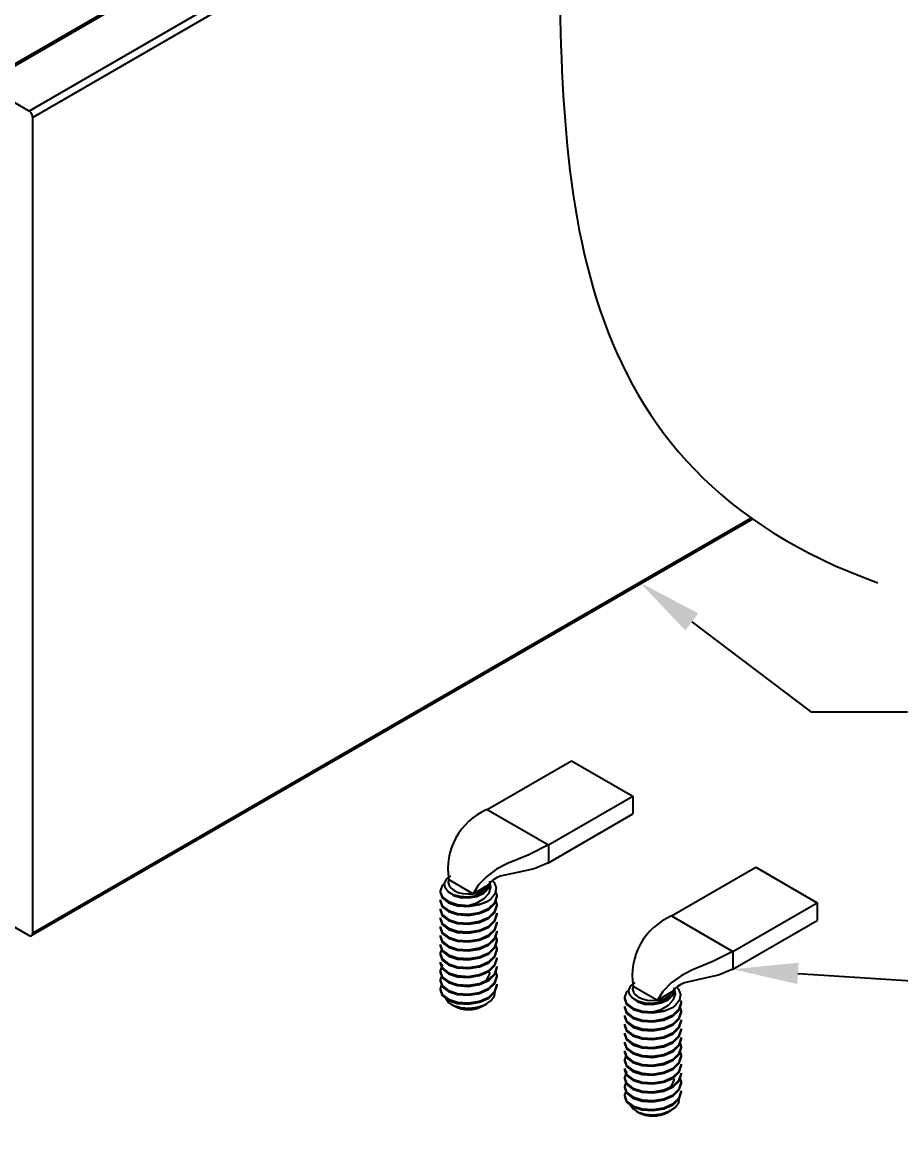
# Model space of a CAD drawing. Extents: x 0 to 12.5, y -13.7 to 0.
# Drawn here: x 7.321 to 9.846, y -8.799 to -5.598 of the extents above; entities that cross this region are included whole.
import ezdxf
from ezdxf import colors
from ezdxf.entities.mleader import LeaderData, LeaderLine
from ezdxf.math import Vec2, Vec3

# ---------------------------------------------------------------- set-up
doc = ezdxf.new("R2010")
doc.units = 0
doc.header["$LTSCALE"] = 0.5
doc.header["$MEASUREMENT"] = 0
for name, color, linetype in [('Dimension', 10, 'CONTINUOUS'), ('FAB DWG', 221, 'CONTINUOUS'), ('Hardware', 242, 'CONTINUOUS'), ('Housing', 150, 'CONTINUOUS')]:
    doc.layers.add(name, color=color, linetype=linetype)
doc.styles.add('LSAD_Standard', font='arial.ttf')

msp = doc.modelspace()

# ---------------------------------------------------------------- linework, layer by layer
at = {"layer": 'Dimension', "transparency": 16777216}
msp.add_open_spline([(8.221, -3.5684), (8.8601, -4.0882), (8.8654, -5.4851), (8.8707, -6.8819), (9.7801, -7.2074)], degree=3, knots=[0.24279, 0.24279, 0.24279, 0.24279, 1, 2, 2, 2, 2], dxfattribs=at)
at = {"layer": 'Hardware', "linetype": 'Continuous', "transparency": 16777216}
for p, q in [((8.6569, -7.8588), (8.8993, -7.7189)), ((8.8993, -7.7189), (9.076, -7.8209)), ((8.8336, -7.9608), (9.076, -7.8209)), ((9.076, -7.8209), (9.076, -7.8719)), ((8.6569, -7.8588), (8.8336, -7.9608)), ((8.8336, -8.0118), (9.076, -7.8719)), ((8.8336, -7.9608), (8.8336, -8.0118)), ((9.1869, -8.1648), (9.4293, -8.0248)), ((9.4293, -8.0248), (9.606, -8.1268)), ((8.5468, -8.0604), (8.6168, -8.1009)), ((8.522, -8.0934), (8.522, -8.0966)), ((8.6168, -8.1009), (8.661, -8.0754)), ((8.522, -8.1189), (8.522, -8.1221)), ((8.6859, -8.1093), (8.6859, -8.1061)), ((9.3636, -8.2668), (9.606, -8.1268)), ((9.606, -8.1268), (9.606, -8.1778)), ((8.522, -8.1444), (8.522, -8.1476)), ((8.6859, -8.1348), (8.6859, -8.1317)), ((8.6859, -8.1603), (8.6859, -8.1572)), ((8.522, -8.1699), (8.522, -8.1731)), ((8.522, -8.1954), (8.522, -8.1986)), ((8.6859, -8.1858), (8.6859, -8.1827)), ((9.1869, -8.1648), (9.3636, -8.2668)), ((9.3636, -8.3178), (9.606, -8.1778)), ((8.522, -8.2209), (8.522, -8.2241)), ((8.6859, -8.2113), (8.6859, -8.2082)), ((8.522, -8.2464), (8.522, -8.2496)), ((8.6859, -8.2368), (8.6859, -8.2337)), ((8.6859, -8.2623), (8.6859, -8.2592)), ((8.522, -8.2719), (8.522, -8.2751)), ((8.6859, -8.2878), (8.6859, -8.2847)), ((9.3636, -8.2668), (9.3636, -8.3178)), ((8.522, -8.2974), (8.522, -8.3006)), ((8.522, -8.3229), (8.522, -8.3261)), ((8.6859, -8.3133), (8.6859, -8.3102)), ((8.522, -8.3484), (8.522, -8.3516)), ((8.6859, -8.3389), (8.6859, -8.3357)), ((8.6859, -8.3644), (8.6859, -8.3612)), ((9.0768, -8.3664), (9.1468, -8.4068)), ((9.1468, -8.4068), (9.191, -8.3813)), ((8.555, -8.419), (8.5625, -8.4233)), ((8.6453, -8.4233), (8.6563, -8.4169)), ((9.052, -8.3994), (9.052, -8.4026)), ((9.2159, -8.4153), (9.2159, -8.4121)), ((9.052, -8.4249), (9.052, -8.4281)), ((9.052, -8.4504), (9.052, -8.4536)), ((9.2159, -8.4408), (9.2159, -8.4376)), ((9.052, -8.4759), (9.052, -8.4791)), ((9.2159, -8.4663), (9.2159, -8.4631)), ((9.052, -8.5014), (9.052, -8.5046)), ((9.2159, -8.4918), (9.2159, -8.4886)), ((9.2159, -8.5173), (9.2159, -8.5141)), ((9.052, -8.5269), (9.052, -8.5301)), ((9.2159, -8.5428), (9.2159, -8.5396)), ((9.052, -8.5524), (9.052, -8.5556)), ((9.052, -8.5779), (9.052, -8.5811)), ((9.2159, -8.5683), (9.2159, -8.5651)), ((9.052, -8.6034), (9.052, -8.6066)), ((9.2159, -8.5938), (9.2159, -8.5906)), ((9.052, -8.6289), (9.052, -8.6321)), ((9.2159, -8.6193), (9.2159, -8.6161)), ((9.2159, -8.6448), (9.2159, -8.6416)), ((9.052, -8.6544), (9.052, -8.6576)), ((9.2159, -8.6703), (9.2159, -8.6671)), ((9.085, -8.725), (9.0925, -8.7293)), ((9.1753, -8.7293), (9.1863, -8.7229))]:
    msp.add_line(p, q, dxfattribs=at)
at = {"layer": 'Hardware', "linetype": 'Continuous', "transparency": 16777216, "flags": 128}
for points in [[(8.8336, -7.9608), (8.7775, -7.9891), (8.7156, -8.0145), (8.6846, -8.0308), (8.6561, -8.0513), (8.6326, -8.0756), (8.6168, -8.1009)], [(8.8336, -8.0118), (8.7922, -8.0292), (8.7444, -8.0396), (8.695, -8.0509), (8.6838, -8.0557), (8.6741, -8.0619), (8.6663, -8.0687), (8.661, -8.0754)], [(8.6538, -8.0914), (8.6398, -8.1009), (8.6215, -8.1075), (8.6005, -8.1104), (8.5794, -8.1091), (8.56, -8.1039), (8.5452, -8.0952), (8.5362, -8.084), (8.5346, -8.0716), (8.5406, -8.0595), (8.5531, -8.0496)], [(8.5468, -8.0604), (8.5454, -8.0689), (8.5477, -8.0773), (8.5535, -8.0851), (8.5625, -8.0918), (8.5741, -8.097), (8.5876, -8.1004), (8.6022, -8.1017), (8.6168, -8.1009)], [(8.6039, -8.1343), (8.6278, -8.1271), (8.6487, -8.115), (8.6631, -8.0992), (8.6683, -8.0822), (8.6648, -8.0649)], [(8.6723, -8.0635), (8.6776, -8.0688), (8.6833, -8.0844), (8.6803, -8.1003), (8.6687, -8.1153), (8.6618, -8.1205)], [(8.5346, -8.0719), (8.5282, -8.0769), (8.522, -8.0934), (8.5282, -8.1099), (8.546, -8.1237), (8.5725, -8.1323), (8.6039, -8.1343)], [(8.522, -8.1189), (8.5282, -8.1354), (8.546, -8.1492), (8.5725, -8.1578), (8.6039, -8.1598), (8.6353, -8.1546), (8.6618, -8.1428), (8.6796, -8.1258), (8.6859, -8.1061), (8.6817, -8.0931)], [(8.522, -8.0966), (8.5282, -8.1131), (8.546, -8.1269), (8.5725, -8.1355), (8.6039, -8.1375), (8.6353, -8.1323), (8.6618, -8.1205)], [(8.5493, -8.0977), (8.5603, -8.1058), (8.5803, -8.1119), (8.6039, -8.1131), (8.6275, -8.1088), (8.6475, -8.0994), (8.6609, -8.0863), (8.6656, -8.0711)], [(8.522, -8.1221), (8.5282, -8.1386), (8.546, -8.1524), (8.5725, -8.161), (8.6039, -8.163), (8.6353, -8.1578), (8.6618, -8.146), (8.6796, -8.129), (8.6859, -8.1093)], [(8.522, -8.1444), (8.5282, -8.1609), (8.546, -8.1747), (8.5725, -8.1833), (8.6039, -8.1853), (8.6353, -8.1801), (8.6618, -8.1683), (8.6796, -8.1513), (8.6859, -8.1317), (8.6823, -8.1205)], [(8.522, -8.1476), (8.5282, -8.1641), (8.546, -8.1779), (8.5725, -8.1865), (8.6039, -8.1885), (8.6353, -8.1833), (8.6618, -8.1715), (8.6796, -8.1545), (8.6859, -8.1348)], [(8.522, -8.1699), (8.5282, -8.1864), (8.546, -8.2002), (8.5725, -8.2088), (8.6039, -8.2108), (8.6353, -8.2056), (8.6618, -8.1938), (8.6796, -8.1769), (8.6859, -8.1572)], [(8.522, -8.1731), (8.5282, -8.1896), (8.546, -8.2034), (8.5725, -8.212), (8.6039, -8.214), (8.6353, -8.2088), (8.6618, -8.197), (8.6796, -8.18), (8.6859, -8.1603)], [(8.522, -8.1954), (8.5282, -8.2119), (8.546, -8.2257), (8.5725, -8.2343), (8.6039, -8.2363), (8.6353, -8.2311), (8.6618, -8.2193), (8.6796, -8.2024), (8.6859, -8.1827)], [(8.522, -8.1986), (8.5282, -8.2151), (8.546, -8.2289), (8.5725, -8.2375), (8.6039, -8.2395), (8.6353, -8.2343), (8.6618, -8.2225), (8.6796, -8.2055), (8.6859, -8.1858)], [(8.522, -8.2209), (8.5282, -8.2374), (8.546, -8.2512), (8.5725, -8.2598), (8.6039, -8.2618), (8.6353, -8.2566), (8.6618, -8.2448), (8.6796, -8.2279), (8.6859, -8.2082)], [(8.522, -8.2241), (8.5282, -8.2406), (8.546, -8.2544), (8.5725, -8.263), (8.6039, -8.265), (8.6353, -8.2598), (8.6618, -8.248), (8.6796, -8.231), (8.6859, -8.2113)], [(8.522, -8.2464), (8.5282, -8.2629), (8.546, -8.2767), (8.5725, -8.2853), (8.6039, -8.2873), (8.6353, -8.2821), (8.6618, -8.2703), (8.6796, -8.2534), (8.6859, -8.2337), (8.6823, -8.2225)], [(8.522, -8.2496), (8.5282, -8.2661), (8.546, -8.2799), (8.5725, -8.2885), (8.6039, -8.2905), (8.6353, -8.2853), (8.6618, -8.2735), (8.6796, -8.2565), (8.6859, -8.2368)], [(8.5262, -8.2608), (8.522, -8.2719), (8.5282, -8.2884), (8.546, -8.3022), (8.5725, -8.3108), (8.6039, -8.3128), (8.6353, -8.3076), (8.6618, -8.2958), (8.6796, -8.2789), (8.6859, -8.2592), (8.6823, -8.248)], [(8.522, -8.2751), (8.5282, -8.2916), (8.546, -8.3054), (8.5725, -8.314), (8.6039, -8.316), (8.6353, -8.3108), (8.6618, -8.299), (8.6796, -8.282), (8.6859, -8.2623)], [(8.522, -8.2974), (8.5282, -8.3139), (8.546, -8.3277), (8.5725, -8.3363), (8.6039, -8.3383), (8.6353, -8.3332), (8.6618, -8.3213), (8.6796, -8.3044), (8.6859, -8.2847)], [(8.522, -8.3006), (8.5282, -8.3171), (8.546, -8.3309), (8.5725, -8.3395), (8.6039, -8.3415), (8.6353, -8.3363), (8.6618, -8.3245), (8.6796, -8.3075), (8.6859, -8.2878)], [(9.3636, -8.2668), (9.3076, -8.2951), (9.2456, -8.3204), (9.2146, -8.3368), (9.1861, -8.3573), (9.1626, -8.3816), (9.1468, -8.4068)], [(8.5296, -8.3053), (8.5282, -8.3064), (8.522, -8.3229), (8.5282, -8.3394), (8.546, -8.3532), (8.5725, -8.3618), (8.6039, -8.3638), (8.6353, -8.3587), (8.6618, -8.3468), (8.6796, -8.3299), (8.6859, -8.3102), (8.6859, -8.3102)], [(8.522, -8.3261), (8.5282, -8.3426), (8.546, -8.3564), (8.5725, -8.365), (8.6039, -8.367), (8.6353, -8.3618), (8.6618, -8.35), (8.6796, -8.333), (8.6859, -8.3133)], [(9.3636, -8.3178), (9.3222, -8.3351), (9.2744, -8.3455), (9.225, -8.3568), (9.2138, -8.3617), (9.2041, -8.3679), (9.1963, -8.3747), (9.191, -8.3813)], [(8.5262, -8.3373), (8.522, -8.3484), (8.5282, -8.3649), (8.546, -8.3787), (8.5725, -8.3873), (8.6039, -8.3893), (8.6353, -8.3842), (8.6618, -8.3723), (8.6796, -8.3554), (8.6859, -8.3357), (8.6823, -8.3245)], [(8.522, -8.3516), (8.5282, -8.3681), (8.546, -8.3819), (8.5725, -8.3905), (8.6039, -8.3925), (8.6353, -8.3873), (8.6618, -8.3755), (8.6796, -8.3585), (8.6859, -8.3389)], [(8.5262, -8.3628), (8.522, -8.3739), (8.5282, -8.3904), (8.546, -8.4042), (8.5725, -8.4128), (8.6039, -8.4148), (8.6353, -8.4097), (8.6618, -8.3978), (8.6796, -8.3809), (8.6859, -8.3612)], [(8.522, -8.3771), (8.5282, -8.3936), (8.546, -8.4074), (8.5725, -8.416), (8.6039, -8.418), (8.6353, -8.4128), (8.6618, -8.401), (8.6796, -8.3841), (8.6859, -8.3644)], [(8.5382, -8.4014), (8.5383, -8.4018), (8.5467, -8.4132), (8.5618, -8.4223), (8.5819, -8.4282), (8.6053, -8.4299), (8.6288, -8.4272), (8.6507, -8.4198), (8.6677, -8.4088), (8.6783, -8.3947), (8.6804, -8.3815)], [(9.0646, -8.3779), (9.0582, -8.3829), (9.052, -8.3994), (9.0582, -8.4159), (9.076, -8.4296), (9.1026, -8.4383), (9.1339, -8.4403)], [(9.1838, -8.3973), (9.1698, -8.4069), (9.1515, -8.4135), (9.1305, -8.4163), (9.1094, -8.4151), (9.09, -8.4098), (9.0752, -8.4012), (9.0662, -8.39), (9.0646, -8.3776), (9.0706, -8.3655), (9.0831, -8.3556)], [(9.0768, -8.3664), (9.0754, -8.3749), (9.0777, -8.3833), (9.0835, -8.391), (9.0925, -8.3978), (9.1042, -8.403), (9.1177, -8.4063), (9.1322, -8.4076), (9.1468, -8.4068)], [(9.0794, -8.4036), (9.0903, -8.4118), (9.1103, -8.4179), (9.1339, -8.419), (9.1575, -8.4147), (9.1775, -8.4054), (9.1909, -8.3923), (9.1956, -8.3771)], [(9.1339, -8.4403), (9.1578, -8.4331), (9.1787, -8.421), (9.1931, -8.4051), (9.1984, -8.3881), (9.1948, -8.3708)], [(9.2024, -8.3694), (9.2077, -8.3747), (9.2133, -8.3904), (9.2104, -8.4063), (9.1987, -8.4213), (9.1919, -8.4264)], [(9.052, -8.4026), (9.0582, -8.4191), (9.076, -8.4328), (9.1026, -8.4415), (9.1339, -8.4435), (9.1653, -8.4383), (9.1919, -8.4264)], [(9.052, -8.4249), (9.0582, -8.4414), (9.076, -8.4551), (9.1026, -8.4638), (9.1339, -8.4658), (9.1653, -8.4606), (9.1919, -8.4488), (9.2096, -8.4318), (9.2159, -8.4121), (9.2145, -8.4077)], [(9.052, -8.4281), (9.0582, -8.4446), (9.076, -8.4583), (9.1026, -8.467), (9.1339, -8.469), (9.1653, -8.4638), (9.1919, -8.4519), (9.2096, -8.435), (9.2159, -8.4153)], [(9.052, -8.4504), (9.0582, -8.4669), (9.076, -8.4806), (9.1026, -8.4893), (9.1339, -8.4913), (9.1653, -8.4861), (9.1919, -8.4743), (9.2096, -8.4573), (9.2159, -8.4376), (9.2123, -8.4265)], [(9.052, -8.4536), (9.0582, -8.4701), (9.076, -8.4838), (9.1026, -8.4925), (9.1339, -8.4945), (9.1653, -8.4893), (9.1919, -8.4774), (9.2096, -8.4605), (9.2159, -8.4408)], [(9.052, -8.4759), (9.0582, -8.4924), (9.076, -8.5061), (9.1026, -8.5148), (9.1339, -8.5168), (9.1653, -8.5116), (9.1919, -8.4998), (9.2096, -8.4828), (9.2159, -8.4631)], [(9.052, -8.4791), (9.0582, -8.4956), (9.076, -8.5093), (9.1026, -8.518), (9.1339, -8.52), (9.1653, -8.5148), (9.1919, -8.503), (9.2096, -8.486), (9.2159, -8.4663)], [(9.052, -8.5014), (9.0582, -8.5179), (9.076, -8.5316), (9.1026, -8.5403), (9.1339, -8.5423), (9.1653, -8.5371), (9.1919, -8.5253), (9.2096, -8.5083), (9.2159, -8.4886)], [(9.052, -8.5046), (9.0582, -8.5211), (9.076, -8.5348), (9.1026, -8.5435), (9.1339, -8.5455), (9.1653, -8.5403), (9.1919, -8.5285), (9.2096, -8.5115), (9.2159, -8.4918)], [(9.052, -8.5269), (9.0582, -8.5434), (9.076, -8.5571), (9.1026, -8.5658), (9.1339, -8.5678), (9.1653, -8.5626), (9.1919, -8.5508), (9.2096, -8.5338), (9.2159, -8.5141)], [(9.052, -8.5301), (9.0582, -8.5466), (9.076, -8.5603), (9.1026, -8.569), (9.1339, -8.571), (9.1653, -8.5658), (9.1919, -8.554), (9.2096, -8.537), (9.2159, -8.5173)], [(9.052, -8.5524), (9.0582, -8.5689), (9.076, -8.5826), (9.1026, -8.5913), (9.1339, -8.5933), (9.1653, -8.5881), (9.1919, -8.5763), (9.2096, -8.5593), (9.2159, -8.5396), (9.2123, -8.5285)], [(9.052, -8.5556), (9.0582, -8.5721), (9.076, -8.5858), (9.1026, -8.5945), (9.1339, -8.5965), (9.1653, -8.5913), (9.1919, -8.5795), (9.2096, -8.5625), (9.2159, -8.5428)], [(9.0562, -8.5667), (9.052, -8.5779), (9.0582, -8.5944), (9.076, -8.6081), (9.1026, -8.6168), (9.1339, -8.6188), (9.1653, -8.6136), (9.1919, -8.6018), (9.2096, -8.5848), (9.2159, -8.5651), (9.2123, -8.554)], [(9.052, -8.5811), (9.0582, -8.5976), (9.076, -8.6113), (9.1026, -8.62), (9.1339, -8.622), (9.1653, -8.6168), (9.1919, -8.605), (9.2096, -8.588), (9.2159, -8.5683)], [(9.052, -8.6034), (9.0582, -8.6199), (9.076, -8.6336), (9.1026, -8.6423), (9.1339, -8.6443), (9.1653, -8.6391), (9.1919, -8.6273), (9.2096, -8.6103), (9.2159, -8.5906)], [(9.052, -8.6066), (9.0582, -8.6231), (9.076, -8.6368), (9.1026, -8.6455), (9.1339, -8.6475), (9.1653, -8.6423), (9.1919, -8.6305), (9.2096, -8.6135), (9.2159, -8.5938)], [(9.0596, -8.6113), (9.0582, -8.6124), (9.052, -8.6289), (9.0582, -8.6454), (9.076, -8.6591), (9.1026, -8.6678), (9.1339, -8.6698), (9.1653, -8.6646), (9.1919, -8.6528), (9.2096, -8.6358), (9.2159, -8.6161), (9.2159, -8.6161)], [(9.052, -8.6321), (9.0582, -8.6486), (9.076, -8.6623), (9.1026, -8.671), (9.1339, -8.673), (9.1653, -8.6678), (9.1919, -8.656), (9.2096, -8.639), (9.2159, -8.6193)], [(9.0562, -8.6432), (9.052, -8.6544), (9.0582, -8.6709), (9.076, -8.6846), (9.1026, -8.6933), (9.1339, -8.6953), (9.1653, -8.6901), (9.1919, -8.6783), (9.2096, -8.6613), (9.2159, -8.6416), (9.2123, -8.6305)], [(9.052, -8.6576), (9.0582, -8.6741), (9.076, -8.6878), (9.1026, -8.6965), (9.1339, -8.6985), (9.1653, -8.6933), (9.1919, -8.6815), (9.2096, -8.6645), (9.2159, -8.6448)], [(9.0562, -8.6687), (9.052, -8.6799), (9.0582, -8.6964), (9.076, -8.7102), (9.1026, -8.7188), (9.1339, -8.7208), (9.1653, -8.7156), (9.1919, -8.7038), (9.2096, -8.6868), (9.2159, -8.6671)], [(9.052, -8.6831), (9.0582, -8.6996), (9.076, -8.7133), (9.1026, -8.722), (9.1339, -8.724), (9.1653, -8.7188), (9.1919, -8.707), (9.2096, -8.69), (9.2159, -8.6703)], [(9.0682, -8.7074), (9.0683, -8.7078), (9.0767, -8.7191), (9.0918, -8.7283), (9.1119, -8.7342), (9.1353, -8.7359), (9.1588, -8.7332), (9.1807, -8.7258), (9.1978, -8.7147), (9.2083, -8.7007), (9.2104, -8.6875)]]:
    msp.add_lwpolyline(points, dxfattribs=at)
at = {"layer": 'Hardware', "linetype": 'Continuous', "transparency": 16777216}
for centre, radius, start, end in [((8.7315, -8.0304), 0.1871, 113.5048, 189.2293), ((8.6156, -8.0477), 0.0532, 271.3453, 328.6494), ((8.642, -8.0709), 0.0236, 300.1464, 4.0406), ((8.6063, -8.0161), 0.1182, 268.8559, 298.0402), ((9.2616, -8.3364), 0.1871, 113.5048, 189.2293), ((8.6217, -8.319), 0.0445, 280.3466, 350.8457), ((9.1456, -8.3537), 0.0532, 271.3453, 328.6494), ((9.172, -8.3769), 0.0236, 300.1464, 4.0406), ((8.6039, -8.3483), 0.0856, 241.0999, 298.9001), ((9.1363, -8.3221), 0.1182, 268.8559, 298.0402), ((9.1517, -8.625), 0.0445, 280.3466, 350.8457), ((9.1339, -8.6543), 0.0856, 241.0999, 298.9001)]:
    msp.add_arc(centre, radius, start, end, dxfattribs=at)
at = {"layer": 'Housing', "linetype": 'Continuous', "lineweight": 25, "transparency": 16777216}
for p, q in [((8.8515, -4.8216), (7.2001, -5.775)), ((8.8519, -4.8264), (7.2076, -5.7758)), ((8.86, -4.9753), (7.3405, -5.8525)), ((8.8608, -4.9993), (7.3511, -5.8709)), ((7.3405, -5.8525), (7.2076, -5.7758)), ((7.3511, -8.2144), (7.3511, -5.8709)), ((9.4203, -7.0248), (7.348, -8.2212)), ((9.4164, -7.022), (7.3511, -8.2144)), ((7.2868, -8.1895), (7.3405, -8.2205))]:
    msp.add_line(p, q, dxfattribs=at)
for points, knots in [([(7.3511, -5.8709), (7.3511, -5.8692), (7.3505, -5.8655), (7.3482, -5.8603), (7.3449, -5.8558), (7.342, -5.8534), (7.3405, -5.8525)], [0, 0, 0, 0, 0.237021, 0.500001, 0.762981, 1, 1, 1, 1]), ([(7.3405, -8.2205), (7.3412, -8.2209), (7.3425, -8.2215), (7.3445, -8.222), (7.3464, -8.2219), (7.3475, -8.2215), (7.348, -8.2212)], [0, 0, 0, 0, 0.288115, 0.54822, 0.782232, 1, 1, 1, 1]), ([(7.348, -8.2212), (7.3485, -8.221), (7.3494, -8.2202), (7.3504, -8.2186), (7.351, -8.2166), (7.3511, -8.2151), (7.3511, -8.2144)], [0, 0, 0, 0, 0.217767, 0.451778, 0.711884, 1, 1, 1, 1])]:
    msp.add_open_spline(points, degree=3, knots=knots, dxfattribs=at)

# ---------------------------------------------------------------- leaders
at = {"layer": 'FAB DWG', "ltscale": 0.5, "transparency": 16777216}
ml = msp.add_multileader_mtext('Standard', dxfattribs=at)
ml.set_content('EX00071', color=256, style='LSAD_Standard')
ml.set_leader_properties()
ml.build(insert=Vec2(0, 0))
ml.multileader.update_dxf_attribs({"text_left_attachment_type": 2, "text_right_attachment_type": 2, "dogleg_length": 0.2772, "arrow_head_size": 0.1875})
ctx = ml.context
ctx.base_point, ctx.char_height, ctx.arrow_head_size, ctx.landing_gap_size, ctx.plane_origin = Vec3(9.8653, -7.578), 0.1875, 0.1875, 0.09, Vec3(12.6666, 1.2625)
ctx.left_attachment, ctx.right_attachment, ctx.text_align_type = 2, 2, 2
notes = []
notes.append((ctx, [(0, (1, 1, 0), (9.588, -7.578), (1, 0), 0.2772, [(0, [(9.0959, -7.207)], 0, [])])]))
ctx.mtext.insert, ctx.mtext.rotation, ctx.mtext.width, ctx.mtext.alignment, ctx.mtext.flow_direction = Vec3(10.9643, -7.4823), 6.283185, 2.6081, 3, 5
ml = msp.add_multileader_mtext('Standard', dxfattribs=at)
ml.set_content('HW83212 (X2)', color=256, style='LSAD_Standard')
ml.set_leader_properties()
ml.build(insert=Vec2(0, 0))
ml.multileader.update_dxf_attribs({"text_left_attachment_type": 2, "text_right_attachment_type": 2, "dogleg_length": 0.2772, "arrow_head_size": 0.1875})
ctx = ml.context
ctx.base_point, ctx.char_height, ctx.arrow_head_size, ctx.landing_gap_size, ctx.plane_origin = Vec3(10.1848, -8.3527), 0.1875, 0.1875, 0.09, Vec3(9.5434, -7.7068)
ctx.left_attachment, ctx.right_attachment, ctx.text_align_type = 2, 2, 2
notes.append((ctx, [(0, (1, 1, 0), (9.9076, -8.3527), (1, 0), 0.2772, [(0, [(9.3636, -8.3178)], 0, [])])]))
ctx.mtext.insert, ctx.mtext.alignment, ctx.mtext.flow_direction = Vec3(11.9768, -8.2298), 3, 5
ml = msp.add_multileader_mtext('Standard', dxfattribs=at)
ml.set_content('HW00070', color=256, style='LSAD_Standard')
ml.set_leader_properties()
ml.build(insert=Vec2(0, 0))
ml.multileader.update_dxf_attribs({"text_left_attachment_type": 2, "dogleg_length": 0.2772, "arrow_head_size": 0.25})
ctx = ml.context
ctx.base_point, ctx.char_height, ctx.arrow_head_size, ctx.landing_gap_size, ctx.plane_origin = Vec3(5.018, -8.7396), 0.25001, 0.25, 0.12, Vec3(10.6037, 1.1137)
ctx.left_attachment, ctx.text_align_type = 2, 2
notes.append((ctx, [(1, (1, 1, 0), (7.136, -8.7391), (-1, 0), 0.3696, [(0, [(7.5266, -9.2073)], 0, [])])]))
ctx.mtext.insert, ctx.mtext.rotation, ctx.mtext.alignment, ctx.mtext.flow_direction = Vec3(6.6464, -8.6119), 6.283185, 3, 5
for ctx, leaders in notes:
    for number, flags, end, landing, length, lines in leaders:
        leader = LeaderData()
        leader.index, (leader.has_last_leader_line, leader.has_dogleg_vector, leader.attachment_direction) = number, flags
        leader.last_leader_point, leader.dogleg_vector, leader.dogleg_length = Vec3(end), Vec3(landing), length
        for number, points, colour, breaks in lines:
            line = LeaderLine()
            line.index, line.vertices, line.color, line.breaks = number, Vec3.list(points), colors.encode_raw_color(colour), breaks
            leader.lines.append(line)
        ctx.leaders.append(leader)

doc.saveas('drawing.dxf')
